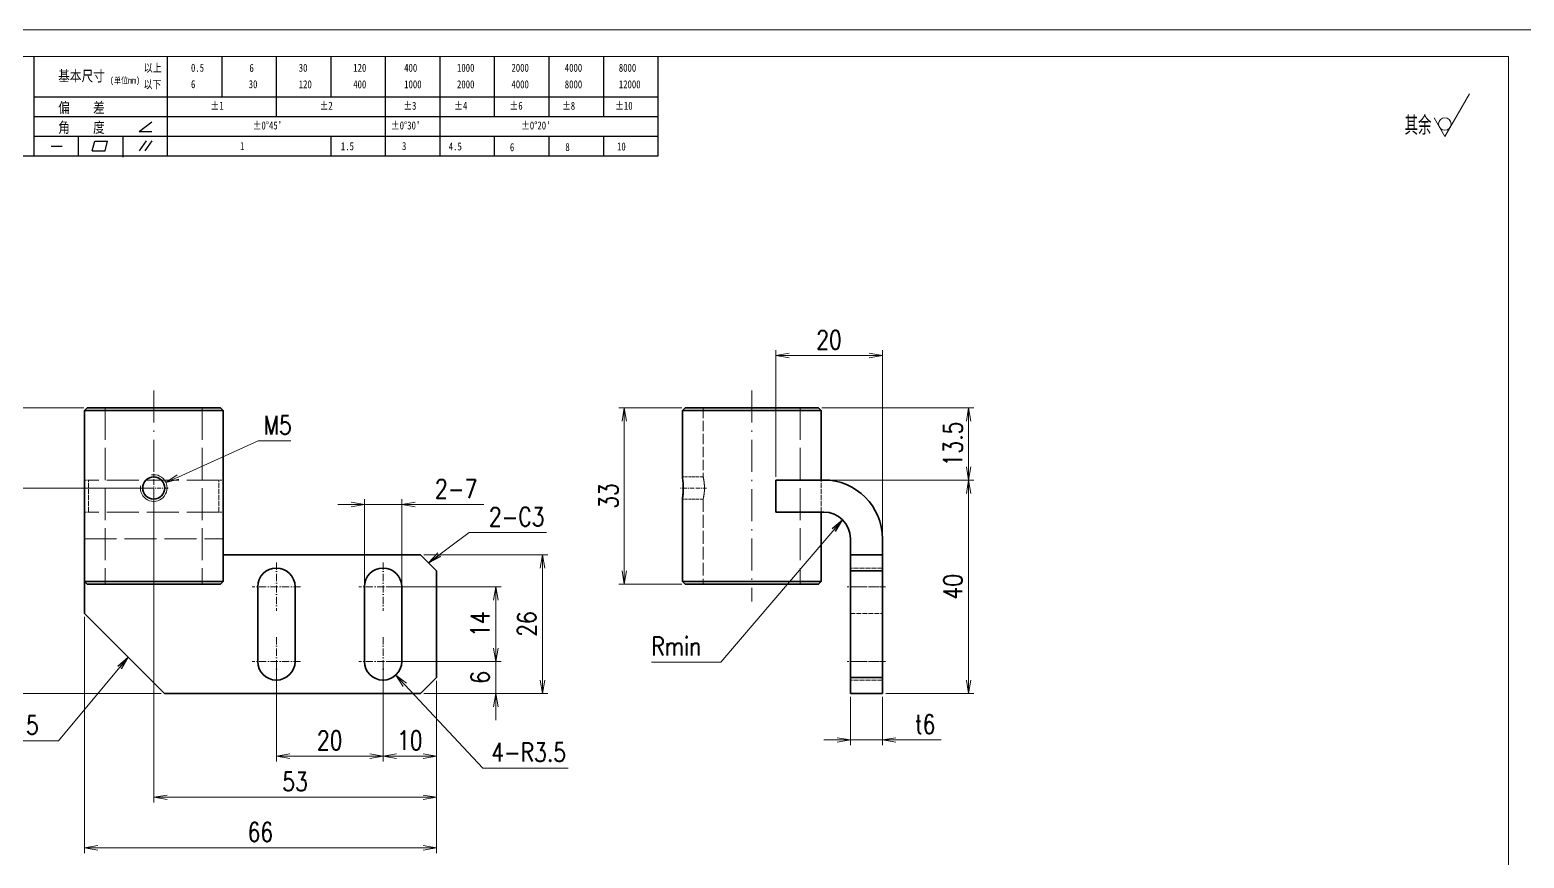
# Model space of a CAD drawing. Header units: millimetres. Extents: x 1333 to 359964, y -52803 to -5704.
# Drawn here: x 167856.7 to 168136.8, y -34428.6 to -34273.4 of the extents above; entities that cross this region are included whole.
import ezdxf

# ---------------------------------------------------------------- set-up
doc = ezdxf.new("R2010")
doc.units = ezdxf.units.MM
doc.header["$LTSCALE"] = 0.5
for name, pattern in [('AM_ISO02W050x2', [3.75, 3, -0.75]), ('AM_ISO08W050x2', [9, 6, -0.75, 1.5, -0.75]), ('DASHDOT', [18.5, 12, -3, 0.5, -3]), ('DASHED', [15, 12, -3]), ('DOT2', [0.125, 0, -0.125])]:
    doc.linetypes.add(name, pattern=pattern)
for name, color, linetype, lineweight in [('中心线', 2, 'AM_ISO08W050x2', 18), ('图框', 7, 'Continuous', 18), ('标注线', 3, 'Continuous', 18), ('粗实线', 7, 'Continuous', 35), ('细实线', 3, 'Continuous', 18), ('虚线', 1, 'AM_ISO02W050x2', 18)]:
    doc.layers.add(name, color=color, linetype=linetype, lineweight=lineweight)
doc.layers.add('图\\M+19E79\\M+195B6\\M+18E9A', color=7, linetype='Continuous')
doc.layers.add('打印-禁用', color=7, linetype='Continuous', lineweight=15, plot=False)
doc.styles.add('DIM', font='romans.shx', dxfattribs={"width": 0.8, "bigfont": 'bigfont.shx'})
doc.styles.add('国标', font='simfang.ttf', dxfattribs={"width": 0.8})
doc.styles.add('机械长仿宋', font='gbenor.shx', dxfattribs={"height": 1, "bigfont": 'gbcbig.shx'})
doc.dimstyles.new('DEH 1-1', dxfattribs={"dimtxt": 3.5, "dimasz": 2.5, "dimexe": 1, "dimexo": 0.625, "dimgap": 1.2, "dimtad": 1, "dimtoh": 1, "dimdsep": 46, "dimtxsty": 'DIM', "dimblk": 'OPEN', "dimcen": 0, "dimclrd": 8, "dimclre": 8, "dimclrt": 2, "dimazin": 2, "dimtfac": 0.5, "dimtmove": 0, "dimatfit": 3, "dimldrblk": 'OPEN', "dimfxl": 0, "dimtolj": 2, "dimlwd": 18, "dimlwe": 18, "dimarcsym": 0})
doc.dimstyles.new('DEH 1-1$0', dxfattribs={"dimtxt": 3.5, "dimasz": 2.5, "dimexe": 1, "dimexo": 0.625, "dimgap": 1.2, "dimtad": 1, "dimzin": 9, "dimdsep": 46, "dimtxsty": 'DIM', "dimblk": 'OPEN', "dimcen": 0, "dimclrd": 8, "dimclre": 8, "dimclrt": 2, "dimazin": 2, "dimtfac": 0.5, "dimtmove": 0, "dimatfit": 3, "dimldrblk": 'OPEN', "dimfxl": 0, "dimtolj": 2, "dimlwd": 18, "dimlwe": 18, "dimarcsym": 0})
doc.dimstyles.new('DEH 1-1$3', dxfattribs={"dimtxt": 3.5, "dimasz": 2.5, "dimexe": 1, "dimexo": 0.625, "dimgap": 1.2, "dimtad": 1, "dimtoh": 1, "dimdsep": 46, "dimtxsty": 'DIM', "dimblk": 'OPEN', "dimcen": 0, "dimclrd": 8, "dimclre": 8, "dimclrt": 2, "dimazin": 2, "dimtfac": 0.5, "dimtofl": 0, "dimtmove": 0, "dimatfit": 3, "dimldrblk": 'OPEN', "dimfxl": 0, "dimtolj": 2, "dimlwd": 18, "dimlwe": 18, "dimarcsym": 0})
doc.dimstyles.new('DEH 1-1$4', dxfattribs={"dimtxt": 3.5, "dimasz": 2.5, "dimexe": 1, "dimexo": 0.625, "dimgap": 1.2, "dimtad": 1, "dimtoh": 1, "dimdsep": 46, "dimtxsty": 'DIM', "dimblk": 'OPEN', "dimcen": 0, "dimclrd": 8, "dimclre": 8, "dimclrt": 2, "dimazin": 2, "dimtfac": 0.5, "dimtofl": 0, "dimtmove": 0, "dimatfit": 3, "dimldrblk": 'OPEN', "dimfxl": 0, "dimtolj": 2, "dimlwd": 18, "dimlwe": 18, "dimarcsym": 0})

# ---------------------------------------------------------------- blocks, each defined once
blk = doc.blocks.new('GZDEH零件A3图框V01版')
at = {"layer": '图\\M+19E79\\M+195B6\\M+18E9A', "color": 9}
for p, q in [((2996.09, -1573.08), (2996.09, -1554.46)), ((3021.09, -1561.98), (3021.09, -1554.46)), ((3031.31, -1561.98), (3031.31, -1554.46)), ((3041.53, -1561.98), (3041.53, -1554.46)), ((3051.75, -1561.98), (3051.75, -1554.46)), ((3061.98, -1561.98), (3061.98, -1554.46)), ((3072.2, -1561.98), (3072.2, -1554.46)), ((3082.42, -1561.98), (3082.42, -1554.46)), ((3092.64, -1561.98), (3092.64, -1554.46)), ((3102.86, -1561.98), (3102.86, -1554.46)), ((3113.09, -1573.08), (3113.09, -1554.46)), ((2996.09, -1561.98), (3113.09, -1561.98)), ((3021.09, -1573.08), (3021.09, -1561.98)), ((3041.53, -1565.68), (3041.53, -1561.98)), ((3061.98, -1573.08), (3061.98, -1561.98)), ((3072.2, -1573.08), (3072.2, -1561.98)), ((3082.42, -1565.68), (3082.42, -1561.98)), ((3092.64, -1565.68), (3092.64, -1561.98)), ((3102.86, -1565.68), (3102.86, -1561.98)), ((2996.09, -1565.68), (3113.09, -1565.68)), ((3015.75, -1568.51), (3018.15, -1566.66)), ((3015.75, -1568.51), (3018.15, -1568.51)), ((2996.09, -1569.38), (3113.09, -1569.38)), ((2999.26, -1571.23), (3001.32, -1571.23)), ((3004.42, -1573.08), (3004.42, -1569.38)), ((3006.97, -1572.12), (3007.45, -1570.33)), ((3007.45, -1570.33), (3009.86, -1570.33)), ((3009.39, -1572.12), (3009.86, -1570.33)), ((3012.75, -1573.08), (3012.75, -1569.38)), ((3015.81, -1572.12), (3017.15, -1570.26)), ((3016.89, -1572.12), (3018.23, -1570.26)), ((3051.75, -1573.08), (3051.75, -1569.38)), ((3082.42, -1573.08), (3082.42, -1569.48)), ((3092.64, -1573.08), (3092.64, -1569.38)), ((3102.86, -1573.08), (3102.86, -1569.38)), ((2990.09, -1573.08), (3113.09, -1573.08)), ((3006.97, -1572.12), (3009.39, -1572.12)), ((3012.75, -1573.33), (3012.75, -1573.08))]:
    blk.add_line(p, q, dxfattribs=at)
at = {"layer": '图框', "linetype": 'Continuous'}
for p, q in [((3272.49, -1554.46), (2882.49, -1554.46)), ((3272.49, -1832.96), (3272.49, -1554.46))]:
    blk.add_line(p, q, dxfattribs=at)
at = {"layer": '打印-禁用', "linetype": 'Continuous'}
blk.add_line((3277.49, -1549.46), (2857.49, -1549.46), dxfattribs=at)
at = {"layer": '图\\M+19E79\\M+195B6\\M+18E9A', "color": 9, "style": '国标', "width": 0.8}
for s, height, p in [('基本尺寸', 2, (3000.6, -1559.1)), ('以上', 1.5, (3016.64, -1557.33)), ('0.5', 1.5, (3025.49, -1557.3)), ('6', 1.5, (3036.45, -1557.34)), ('30', 1.5, (3045.69, -1557.31)), ('120', 1.5, (3055.91, -1557.31)), ('400', 1.5, (3065.46, -1557.31)), ('1000', 1.5, (3075.36, -1557.31)), ('2000', 1.5, (3085.57, -1557.31)), ('4000', 1.5, (3095.57, -1557.31)), ('8000', 1.5, (3105.7, -1557.31)), ('以下', 1.5, (3016.58, -1560.43)), ('6', 1.5, (3025.49, -1560.38)), ('30', 1.5, (3036.31, -1560.39)), ('120', 1.5, (3045.69, -1560.41)), ('400', 1.5, (3055.91, -1560.41)), ('1000', 1.5, (3065.46, -1560.41)), ('2000', 1.5, (3075.36, -1560.41)), ('4000', 1.5, (3085.57, -1560.41)), ('8000', 1.5, (3095.57, -1560.41)), ('12000', 1.5, (3105.7, -1560.41)), ('偏    差', 2, (3000.6, -1565.04)), ('±1', 1.5, (3029.16, -1564.42)), ('±2', 1.5, (3049.61, -1564.42)), ('±3', 1.5, (3065.3, -1564.42)), ('±4', 1.5, (3074.85, -1564.42)), ('±6', 1.5, (3085.22, -1564.42)), ('±8', 1.5, (3095.06, -1564.42)), ('±10', 1.5, (3105.02, -1564.42)), ('角    度', 2, (3000.6, -1568.74)), ("±0%%D45'", 1.5, (3037.06, -1568.12)), ("±0%%D30'", 1.5, (3062.98, -1568.12)), ("±0%%D20'", 1.5, (3087.38, -1568.12)), ('1', 1.5, (3034.69, -1571.98)), ('1.5', 1.5, (3053.59, -1572.01)), ('3', 1.5, (3065.05, -1571.98)), ('4.5', 1.5, (3073.82, -1572.05)), ('6', 1.5, (3085.28, -1572.19)), ('8', 1.5, (3095.68, -1572.15)), ('10', 1.5, (3105.36, -1572.06))]:
    blk.add_text(s, height=height, dxfattribs=at).set_placement(p)
at = {"layer": '图\\M+19E79\\M+195B6\\M+18E9A', "color": 9, "lineweight": 15, "style": '国标', "width": 0.8}
blk.add_text('(单位mm)', height=1.2, dxfattribs=at).set_placement((3010.27, -1559.51))
blk = doc.blocks.new('DEH A3')
at = {"layer": '图框'}
blk.add_blockref('GZDEH零件A3图框V01版', (-2857.49, 1846.46), dxfattribs=at)
blk = doc.blocks.new('FINISHER_NON')
at = {"layer": '标注线'}
for p, q in [((0, 0), (4.62, 8)), ((-2.02, 3.5), (0, 0))]:
    blk.add_line(p, q, dxfattribs=at)
blk.add_circle((0, 2.33), 1.17, dxfattribs=at)
blk = doc.blocks.new('其余不去材料')
at = {"layer": '标注线'}
blk.add_blockref('FINISHER_NON', (0, 0), dxfattribs=at)
at = {"layer": '标注线', "color": 7, "linetype": 'DOT2', "style": '机械长仿宋'}
blk.add_text('其余', height=3.5, dxfattribs=at).set_placement((-7.56, 0.3))
blk = doc.blocks.new('_Open')
at = {"color": 0, "linetype": 'ByBlock', "lineweight": -2}
for p, q in [((-1, 0.17), (0, 0)), ((-1, -0.17), (0, 0)), ((0, 0), (-1, 0))]:
    blk.add_line(p, q, dxfattribs=at)
blk = doc.blocks.new('*D428')
at = {"layer": 'Defpoints', "color": 0, "transparency": 16777216}
for p in [(167922.88, -34391.76), (167929.88, -34397.76), (167944.02, -34397.76)]:
    blk.add_point(p, dxfattribs=at)
at = {"layer": '标注线', "color": 8, "lineweight": 18, "transparency": 16777216}
for p, q in [((167944.02, -34389.26), (167944.02, -34386.76)), ((167923.5, -34391.76), (167945.02, -34391.76)), ((167944.02, -34391.76), (167944.02, -34397.76)), ((167930.5, -34397.76), (167945.02, -34397.76)), ((167944.02, -34400.26), (167944.02, -34402.76))]:
    blk.add_line(p, q, dxfattribs=at)
at = {"layer": '标注线', "color": 8, "lineweight": 18, "transparency": 16777216, "xscale": 2.5, "yscale": 2.5, "zscale": 2.5}
for p, rotation in [((167944.02, -34391.76), 270), ((167944.02, -34397.76), 90)]:
    blk.add_blockref('_Open', p, dxfattribs=dict(at, rotation=rotation))
at = {"layer": '标注线', "color": 2, "transparency": 16777216, "insert": (167941.07, -34394.76), "char_height": 3.5, "attachment_point": 5, "rotation": 90, "style": 'DIM'}
blk.add_mtext('\\A2;6', dxfattribs=at)
blk = doc.blocks.new('*D429')
at = {"layer": 'Defpoints', "color": 0, "transparency": 16777216}
for p in [(167922.88, -34377.76), (167944.02, -34377.76), (167922.88, -34391.76)]:
    blk.add_point(p, dxfattribs=at)
at = {"layer": '标注线', "color": 8, "lineweight": 18, "transparency": 16777216}
for p, q in [((167923.5, -34377.76), (167945.02, -34377.76)), ((167944.02, -34389.26), (167944.02, -34380.26)), ((167923.5, -34391.76), (167945.02, -34391.76))]:
    blk.add_line(p, q, dxfattribs=at)
at = {"layer": '标注线', "color": 8, "lineweight": 18, "transparency": 16777216, "xscale": 2.5, "yscale": 2.5, "zscale": 2.5}
for p, rotation in [((167944.02, -34377.76), 90), ((167944.02, -34391.76), 270)]:
    blk.add_blockref('_Open', p, dxfattribs=dict(at, rotation=rotation))
at = {"layer": '标注线', "color": 2, "transparency": 16777216, "insert": (167941.07, -34384.76), "char_height": 3.5, "attachment_point": 5, "rotation": 90, "style": 'DIM'}
blk.add_mtext('\\A2;14', dxfattribs=at)
blk = doc.blocks.new('*D430')
at = {"layer": 'Defpoints', "color": 0, "transparency": 16777216}
for p in [(167929.88, -34371.76), (167929.88, -34397.76), (167952.78, -34397.76)]:
    blk.add_point(p, dxfattribs=at)
at = {"layer": '标注线', "color": 8, "lineweight": 18, "transparency": 16777216}
for p, q in [((167930.5, -34371.76), (167953.78, -34371.76)), ((167952.78, -34374.26), (167952.78, -34395.26)), ((167930.5, -34397.76), (167953.78, -34397.76))]:
    blk.add_line(p, q, dxfattribs=at)
at = {"layer": '标注线', "color": 8, "lineweight": 18, "transparency": 16777216, "xscale": 2.5, "yscale": 2.5, "zscale": 2.5}
for p, rotation in [((167952.78, -34371.76), 90), ((167952.78, -34397.76), 270)]:
    blk.add_blockref('_Open', p, dxfattribs=dict(at, rotation=rotation))
at = {"layer": '标注线', "color": 2, "transparency": 16777216, "insert": (167949.83, -34384.76), "char_height": 3.5, "attachment_point": 5, "rotation": 90, "style": 'DIM'}
blk.add_mtext('\\A2;26', dxfattribs=at)
blk = doc.blocks.new('*D431')
at = {"layer": 'Defpoints', "color": 0, "transparency": 16777216}
for p in [(167922.88, -34391.76), (167932.88, -34394.76), (167932.88, -34409.5)]:
    blk.add_point(p, dxfattribs=at)
at = {"layer": '标注线', "color": 8, "lineweight": 18, "transparency": 16777216}
for p, q in [((167922.88, -34392.39), (167922.88, -34410.5)), ((167932.88, -34395.39), (167932.88, -34410.5)), ((167925.38, -34409.5), (167930.38, -34409.5))]:
    blk.add_line(p, q, dxfattribs=at)
at = {"layer": '标注线', "color": 8, "lineweight": 18, "transparency": 16777216, "xscale": 2.5, "yscale": 2.5, "zscale": 2.5, "rotation": 180}
blk.add_blockref('_Open', (167922.88, -34409.5), dxfattribs=at)
at = {"layer": '标注线', "color": 8, "lineweight": 18, "transparency": 16777216, "xscale": 2.5, "yscale": 2.5, "zscale": 2.5}
blk.add_blockref('_Open', (167932.88, -34409.5), dxfattribs=at)
at = {"layer": '标注线', "color": 2, "transparency": 16777216, "insert": (167927.88, -34406.55), "char_height": 3.5, "attachment_point": 5, "style": 'DIM'}
blk.add_mtext('\\A2;10', dxfattribs=at)
blk = doc.blocks.new('*D432')
at = {"layer": 'Defpoints', "color": 0, "transparency": 16777216}
for p in [(167902.88, -34391.76), (167922.88, -34392.39), (167902.88, -34409.5)]:
    blk.add_point(p, dxfattribs=at)
at = {"layer": '标注线', "color": 8, "lineweight": 18, "transparency": 16777216}
for p, q in [((167902.88, -34392.39), (167902.88, -34410.5)), ((167922.88, -34393.01), (167922.88, -34410.5)), ((167920.38, -34409.5), (167905.38, -34409.5))]:
    blk.add_line(p, q, dxfattribs=at)
at = {"layer": '标注线', "color": 8, "lineweight": 18, "transparency": 16777216, "xscale": 2.5, "yscale": 2.5, "zscale": 2.5, "rotation": 180}
blk.add_blockref('_Open', (167902.88, -34409.5), dxfattribs=at)
at = {"layer": '标注线', "color": 8, "lineweight": 18, "transparency": 16777216, "xscale": 2.5, "yscale": 2.5, "zscale": 2.5}
blk.add_blockref('_Open', (167922.88, -34409.5), dxfattribs=at)
at = {"layer": '标注线', "color": 2, "transparency": 16777216, "insert": (167912.88, -34406.55), "char_height": 3.5, "attachment_point": 5, "style": 'DIM'}
blk.add_mtext('\\A2;20', dxfattribs=at)
blk = doc.blocks.new('*D433')
at = {"layer": 'Defpoints', "color": 0, "transparency": 16777216}
for p in [(167866.88, -34382.76), (167932.88, -34394.76), (167866.88, -34426.68)]:
    blk.add_point(p, dxfattribs=at)
at = {"layer": '标注线', "color": 8, "lineweight": 18, "transparency": 16777216}
for p, q in [((167866.88, -34383.39), (167866.88, -34427.68)), ((167932.88, -34395.39), (167932.88, -34427.68)), ((167930.38, -34426.68), (167869.38, -34426.68))]:
    blk.add_line(p, q, dxfattribs=at)
at = {"layer": '标注线', "color": 8, "lineweight": 18, "transparency": 16777216, "xscale": 2.5, "yscale": 2.5, "zscale": 2.5, "rotation": 180}
blk.add_blockref('_Open', (167866.88, -34426.68), dxfattribs=at)
at = {"layer": '标注线', "color": 8, "lineweight": 18, "transparency": 16777216, "xscale": 2.5, "yscale": 2.5, "zscale": 2.5}
blk.add_blockref('_Open', (167932.88, -34426.68), dxfattribs=at)
at = {"layer": '标注线', "color": 2, "transparency": 16777216, "insert": (167899.88, -34423.73), "char_height": 3.5, "attachment_point": 5, "style": 'DIM'}
blk.add_mtext('\\A2;66', dxfattribs=at)
blk = doc.blocks.new('*D434')
at = {"layer": 'Defpoints', "color": 0, "transparency": 16777216}
for p in [(167926.38, -34362.36), (167919.38, -34377.76), (167926.38, -34377.76)]:
    blk.add_point(p, dxfattribs=at)
at = {"layer": '标注线', "color": 8, "lineweight": 18, "transparency": 16777216}
for p, q in [((167919.38, -34377.14), (167919.38, -34361.36)), ((167926.38, -34377.14), (167926.38, -34361.36)), ((167916.88, -34362.36), (167914.38, -34362.36)), ((167919.38, -34362.36), (167926.38, -34362.36)), ((167928.88, -34362.36), (167941.78, -34362.36))]:
    blk.add_line(p, q, dxfattribs=at)
at = {"layer": '标注线', "color": 8, "lineweight": 18, "transparency": 16777216, "xscale": 2.5, "yscale": 2.5, "zscale": 2.5}
blk.add_blockref('_Open', (167919.38, -34362.36), dxfattribs=at)
at = {"layer": '标注线', "color": 8, "lineweight": 18, "transparency": 16777216, "xscale": 2.5, "yscale": 2.5, "zscale": 2.5, "rotation": 180}
blk.add_blockref('_Open', (167926.38, -34362.36), dxfattribs=at)
at = {"layer": '标注线', "color": 2, "transparency": 16777216, "insert": (167936.58, -34359.41), "char_height": 3.5, "attachment_point": 5, "style": 'DIM'}
blk.add_mtext('\\A2;2-7', dxfattribs=at)
blk = doc.blocks.new('*D435')
at = {"layer": 'Defpoints', "color": 0, "transparency": 16777216}
for p in [(167922.88, -34391.76), (167925.27, -34394.32)]:
    blk.add_point(p, dxfattribs=at)
at = {"layer": '标注线', "color": 8, "lineweight": 18, "transparency": 16777216}
for p, q in [((167941.56, -34411.74), (167926.97, -34396.14)), ((167957.56, -34411.74), (167941.56, -34411.74))]:
    blk.add_line(p, q, dxfattribs=at)
at = {"layer": '标注线', "color": 8, "lineweight": 18, "transparency": 16777216, "xscale": 2.5, "yscale": 2.5, "zscale": 2.5, "rotation": 133.0752361110162}
blk.add_blockref('_Open', (167925.27, -34394.32), dxfattribs=at)
at = {"layer": '标注线', "color": 2, "transparency": 16777216, "insert": (167950.16, -34408.79), "char_height": 3.5, "attachment_point": 5, "style": 'DIM'}
blk.add_mtext('\\A2;4-R3.5', dxfattribs=at)
blk = doc.blocks.new('*D436')
at = {"layer": 'Defpoints', "color": 0, "transparency": 16777216}
for p in [(167854.39, -34359.26), (167879.88, -34359.26), (167881.88, -34397.76)]:
    blk.add_point(p, dxfattribs=at)
at = {"layer": '标注线', "color": 8, "lineweight": 18, "transparency": 16777216}
for p, q in [((167879.25, -34359.26), (167853.39, -34359.26)), ((167854.39, -34395.26), (167854.39, -34361.76)), ((167881.25, -34397.76), (167853.39, -34397.76))]:
    blk.add_line(p, q, dxfattribs=at)
at = {"layer": '标注线', "color": 8, "lineweight": 18, "transparency": 16777216, "xscale": 2.5, "yscale": 2.5, "zscale": 2.5}
for p, rotation in [((167854.39, -34359.26), 90), ((167854.39, -34397.76), 270)]:
    blk.add_blockref('_Open', p, dxfattribs=dict(at, rotation=rotation))
at = {"layer": '标注线', "color": 2, "transparency": 16777216, "insert": (167851.44, -34378.51), "char_height": 3.5, "attachment_point": 5, "rotation": 90, "style": 'DIM'}
blk.add_mtext('\\A2;38.5', dxfattribs=at)
blk = doc.blocks.new('*D437')
at = {"layer": 'Defpoints', "color": 0, "transparency": 16777216}
for p in [(167843.3, -34344.26), (167867.38, -34344.26), (167881.88, -34397.76)]:
    blk.add_point(p, dxfattribs=at)
at = {"layer": '标注线', "color": 8, "lineweight": 18, "transparency": 16777216}
for p, q in [((167866.75, -34344.26), (167842.3, -34344.26)), ((167843.3, -34395.26), (167843.3, -34346.76)), ((167881.25, -34397.76), (167842.3, -34397.76))]:
    blk.add_line(p, q, dxfattribs=at)
at = {"layer": '标注线', "color": 8, "lineweight": 18, "transparency": 16777216, "xscale": 2.5, "yscale": 2.5, "zscale": 2.5}
for p, rotation in [((167843.3, -34344.26), 90), ((167843.3, -34397.76), 270)]:
    blk.add_blockref('_Open', p, dxfattribs=dict(at, rotation=rotation))
at = {"layer": '标注线', "color": 2, "transparency": 16777216, "insert": (167840.35, -34371.01), "char_height": 3.5, "attachment_point": 5, "rotation": 90, "style": 'DIM'}
blk.add_mtext('\\A2;53.5', dxfattribs=at)
blk = doc.blocks.new('*D438')
at = {"layer": 'Defpoints', "color": 0, "transparency": 16777216}
for p in [(168005.49, -34357.76), (168032.66, -34357.76), (168016.49, -34397.76)]:
    blk.add_point(p, dxfattribs=at)
at = {"layer": '标注线', "color": 8, "lineweight": 18, "transparency": 16777216}
for p, q in [((168006.12, -34357.76), (168033.66, -34357.76)), ((168032.66, -34395.26), (168032.66, -34360.26)), ((168017.12, -34397.76), (168033.66, -34397.76))]:
    blk.add_line(p, q, dxfattribs=at)
at = {"layer": '标注线', "color": 8, "lineweight": 18, "transparency": 16777216, "xscale": 2.5, "yscale": 2.5, "zscale": 2.5}
for p, rotation in [((168032.66, -34357.76), 90), ((168032.66, -34397.76), 270)]:
    blk.add_blockref('_Open', p, dxfattribs=dict(at, rotation=rotation))
at = {"layer": '标注线', "color": 2, "transparency": 16777216, "insert": (168029.71, -34377.76), "char_height": 3.5, "attachment_point": 5, "rotation": 90, "style": 'DIM'}
blk.add_mtext('\\A2;40', dxfattribs=at)
blk = doc.blocks.new('*D439')
at = {"layer": 'Defpoints', "color": 0, "transparency": 16777216}
for p in [(168004.49, -34344.26), (168032.66, -34344.26), (168006.12, -34357.76)]:
    blk.add_point(p, dxfattribs=at)
at = {"layer": '标注线', "color": 8, "lineweight": 18, "transparency": 16777216}
for p, q in [((168005.12, -34344.26), (168033.66, -34344.26)), ((168032.66, -34355.26), (168032.66, -34346.76)), ((168006.74, -34357.76), (168033.66, -34357.76))]:
    blk.add_line(p, q, dxfattribs=at)
at = {"layer": '标注线', "color": 8, "lineweight": 18, "transparency": 16777216, "xscale": 2.5, "yscale": 2.5, "zscale": 2.5}
for p, rotation in [((168032.66, -34344.26), 90), ((168032.66, -34357.76), 270)]:
    blk.add_blockref('_Open', p, dxfattribs=dict(at, rotation=rotation))
at = {"layer": '标注线', "color": 2, "transparency": 16777216, "insert": (168029.71, -34351.01), "char_height": 3.5, "attachment_point": 5, "rotation": 90, "style": 'DIM'}
blk.add_mtext('\\A2;13.5', dxfattribs=at)
blk = doc.blocks.new('*D440')
at = {"layer": 'Defpoints', "color": 0, "transparency": 16777216}
for p in [(167979.49, -34344.26), (167968.1, -34377.26), (167979.49, -34377.26)]:
    blk.add_point(p, dxfattribs=at)
at = {"layer": '标注线', "color": 8, "lineweight": 18, "transparency": 16777216}
for p, q in [((167978.87, -34344.26), (167967.1, -34344.26)), ((167968.1, -34346.76), (167968.1, -34374.76)), ((167978.87, -34377.26), (167967.1, -34377.26))]:
    blk.add_line(p, q, dxfattribs=at)
at = {"layer": '标注线', "color": 8, "lineweight": 18, "transparency": 16777216, "xscale": 2.5, "yscale": 2.5, "zscale": 2.5}
for p, rotation in [((167968.1, -34344.26), 90), ((167968.1, -34377.26), 270)]:
    blk.add_blockref('_Open', p, dxfattribs=dict(at, rotation=rotation))
at = {"layer": '标注线', "color": 2, "transparency": 16777216, "insert": (167965.15, -34360.76), "char_height": 3.5, "attachment_point": 5, "rotation": 90, "style": 'DIM'}
blk.add_mtext('\\A2;33', dxfattribs=at)
blk = doc.blocks.new('*D441')
at = {"layer": 'Defpoints', "color": 0, "transparency": 16777216}
for p in [(168016.49, -34334.44), (167996.49, -34357.76), (168016.49, -34368.76)]:
    blk.add_point(p, dxfattribs=at)
at = {"layer": '标注线', "color": 8, "lineweight": 18, "transparency": 16777216}
for p, q in [((167996.49, -34357.14), (167996.49, -34333.44)), ((167998.99, -34334.44), (168013.99, -34334.44)), ((168016.49, -34368.14), (168016.49, -34333.44))]:
    blk.add_line(p, q, dxfattribs=at)
at = {"layer": '标注线', "color": 8, "lineweight": 18, "transparency": 16777216, "xscale": 2.5, "yscale": 2.5, "zscale": 2.5, "rotation": 180}
blk.add_blockref('_Open', (167996.49, -34334.44), dxfattribs=at)
at = {"layer": '标注线', "color": 8, "lineweight": 18, "transparency": 16777216, "xscale": 2.5, "yscale": 2.5, "zscale": 2.5}
blk.add_blockref('_Open', (168016.49, -34334.44), dxfattribs=at)
at = {"layer": '标注线', "color": 2, "transparency": 16777216, "insert": (168006.49, -34331.49), "char_height": 3.5, "attachment_point": 5, "style": 'DIM'}
blk.add_mtext('\\A2;20', dxfattribs=at)
blk = doc.blocks.new('*D442')
at = {"layer": 'Defpoints', "color": 0, "transparency": 16777216}
for p in [(168010.49, -34397.76), (168016.49, -34397.76), (168016.49, -34406.48)]:
    blk.add_point(p, dxfattribs=at)
at = {"layer": '标注线', "color": 8, "lineweight": 18, "transparency": 16777216}
for p, q in [((168010.49, -34398.39), (168010.49, -34407.48)), ((168016.49, -34398.39), (168016.49, -34407.48)), ((168007.99, -34406.48), (168005.49, -34406.48)), ((168010.49, -34406.48), (168016.49, -34406.48)), ((168018.99, -34406.48), (168027.49, -34406.48))]:
    blk.add_line(p, q, dxfattribs=at)
at = {"layer": '标注线', "color": 8, "lineweight": 18, "transparency": 16777216, "xscale": 2.5, "yscale": 2.5, "zscale": 2.5}
blk.add_blockref('_Open', (168010.49, -34406.48), dxfattribs=at)
at = {"layer": '标注线', "color": 8, "lineweight": 18, "transparency": 16777216, "xscale": 2.5, "yscale": 2.5, "zscale": 2.5, "rotation": 180}
blk.add_blockref('_Open', (168016.49, -34406.48), dxfattribs=at)
at = {"layer": '标注线', "color": 2, "transparency": 16777216, "insert": (168024.49, -34403.53), "char_height": 3.5, "attachment_point": 5, "style": 'DIM'}
blk.add_mtext('\\A2;t6', dxfattribs=at)
blk = doc.blocks.new('*D447')
at = {"layer": 'Defpoints', "color": 0, "transparency": 16777216}
for p in [(167879.88, -34359.26), (167932.88, -34394.76), (167932.88, -34417.23)]:
    blk.add_point(p, dxfattribs=at)
at = {"layer": '标注线', "color": 8, "lineweight": 18, "transparency": 16777216}
for p, q in [((167879.88, -34359.89), (167879.88, -34418.23)), ((167932.88, -34395.39), (167932.88, -34418.23)), ((167882.38, -34417.23), (167930.38, -34417.23))]:
    blk.add_line(p, q, dxfattribs=at)
at = {"layer": '标注线', "color": 8, "lineweight": 18, "transparency": 16777216, "xscale": 2.5, "yscale": 2.5, "zscale": 2.5, "rotation": 180}
blk.add_blockref('_Open', (167879.88, -34417.23), dxfattribs=at)
at = {"layer": '标注线', "color": 8, "lineweight": 18, "transparency": 16777216, "xscale": 2.5, "yscale": 2.5, "zscale": 2.5}
blk.add_blockref('_Open', (167932.88, -34417.23), dxfattribs=at)
at = {"layer": '标注线', "color": 2, "transparency": 16777216, "insert": (167906.38, -34414.28), "char_height": 3.5, "attachment_point": 5, "style": 'DIM'}
blk.add_mtext('\\A2;53', dxfattribs=at)
blk = doc.blocks.new('*D448')
at = {"layer": 'Defpoints', "color": 0, "transparency": 16777216}
for p in [(167882.15, -34358.23), (167877.6, -34360.29)]:
    blk.add_point(p, dxfattribs=at)
at = {"layer": '标注线', "color": 8, "lineweight": 18, "transparency": 16777216}
for p, q in [((167899.44, -34350.42), (167884.43, -34357.2)), ((167905.57, -34350.42), (167899.44, -34350.42))]:
    blk.add_line(p, q, dxfattribs=at)
at = {"layer": '标注线', "color": 8, "lineweight": 18, "transparency": 16777216, "xscale": 2.5, "yscale": 2.5, "zscale": 2.5, "rotation": 204.3258651315495}
blk.add_blockref('_Open', (167882.15, -34358.23), dxfattribs=at)
at = {"layer": '标注线', "color": 2, "transparency": 16777216, "insert": (167903.11, -34347.47), "char_height": 3.5, "attachment_point": 5, "style": 'DIM'}
blk.add_mtext('\\A2;M5', dxfattribs=at)

msp = doc.modelspace()

# ---------------------------------------------------------------- linework, layer by layer
at = {"layer": '中心线', "linetype": 'DASHDOT', "lineweight": 13}
for p, q in [((167879.876, -34340.961), (167879.876, -34380.561)), ((167991.991, -34340.961), (167991.991, -34380.561))]:
    msp.add_line(p, q, dxfattribs=at)
at = {"layer": '中心线', "linetype": 'DASHDOT', "lineweight": 13, "ltscale": 0.134355}
msp.add_line((167879.876, -34356.573), (167879.876, -34361.947), dxfattribs=at)
at = {"layer": '中心线', "linetype": 'DASHDOT', "lineweight": 13, "ltscale": 0.134351}
msp.add_line((167882.563, -34359.26), (167877.189, -34359.26), dxfattribs=at)
at = {"layer": '中心线', "linetype": 'DASHDOT', "lineweight": 13, "ltscale": 0.122997}
msp.add_line((167983.539, -34359.26), (167978.619, -34359.26), dxfattribs=at)
at = {"layer": '中心线', "linetype": 'DASHDOT', "lineweight": 13, "ltscale": 0.2275}
for p, q in [((167902.876, -34373.21), (167902.876, -34382.31)), ((167922.876, -34373.21), (167922.876, -34382.31)), ((167902.876, -34387.21), (167902.876, -34396.31)), ((167922.876, -34387.21), (167922.876, -34396.31))]:
    msp.add_line(p, q, dxfattribs=at)
at = {"layer": '中心线', "linetype": 'DASHDOT', "lineweight": 13, "ltscale": 0.227502}
for p, q in [((167907.426, -34377.76), (167898.326, -34377.76)), ((167927.426, -34377.76), (167918.326, -34377.76)), ((167907.426, -34391.76), (167898.326, -34391.76)), ((167927.426, -34391.76), (167918.326, -34391.76))]:
    msp.add_line(p, q, dxfattribs=at)
at = {"layer": '中心线', "linetype": 'DASHDOT', "lineweight": 13, "ltscale": 0.180014}
for p, q in [((168017.091, -34377.76), (168009.891, -34377.76)), ((168017.091, -34391.76), (168009.891, -34391.76))]:
    msp.add_line(p, q, dxfattribs=at)
at = {"layer": '粗实线', "lineweight": 35, "ltscale": 0.017678}
for p, q in [((167867.376, -34344.261), (167866.876, -34344.761)), ((167979.491, -34344.261), (167978.991, -34344.761)), ((167867.376, -34377.261), (167866.876, -34376.761)), ((167979.491, -34377.261), (167978.991, -34376.761))]:
    msp.add_line(p, q, dxfattribs=at)
at = {"layer": '粗实线', "lineweight": 35, "ltscale": 0.038254}
for p, q in [((167867.376, -34344.261), (167868.906, -34344.261)), ((167979.491, -34344.261), (167981.021, -34344.261)), ((167867.376, -34377.261), (167868.906, -34377.261)), ((167979.491, -34377.261), (167981.021, -34377.261))]:
    msp.add_line(p, q, dxfattribs=at)
at = {"layer": '粗实线', "lineweight": 35, "ltscale": 0.424065}
for p, q in [((167868.906, -34344.261), (167885.869, -34344.261)), ((167981.021, -34344.261), (167997.984, -34344.261)), ((167868.906, -34377.261), (167885.869, -34377.261)), ((167981.021, -34377.261), (167997.984, -34377.261))]:
    msp.add_line(p, q, dxfattribs=at)
at = {"layer": '粗实线', "lineweight": 35, "ltscale": 0.162682}
for p, q in [((167885.869, -34344.261), (167892.376, -34344.261)), ((167997.984, -34344.261), (168004.491, -34344.261)), ((167885.869, -34377.261), (167892.376, -34377.261)), ((167997.984, -34377.261), (168004.491, -34377.261))]:
    msp.add_line(p, q, dxfattribs=at)
at = {"layer": '粗实线', "lineweight": 35, "ltscale": 0.017676}
for p, q in [((167892.376, -34344.261), (167892.876, -34344.761)), ((168004.491, -34344.261), (168004.991, -34344.761)), ((167892.376, -34377.261), (167892.876, -34376.761)), ((168004.491, -34377.261), (168004.991, -34376.761))]:
    msp.add_line(p, q, dxfattribs=at)
at = {"layer": '粗实线', "lineweight": 35, "ltscale": 0.039786}
for p, q in [((167868.467, -34344.761), (167866.876, -34344.761)), ((167980.583, -34344.761), (167978.991, -34344.761)), ((167868.467, -34376.761), (167866.876, -34376.761)), ((167980.583, -34376.761), (167978.991, -34376.761))]:
    msp.add_line(p, q, dxfattribs=at)
at = {"layer": '粗实线', "lineweight": 35}
for p, q in [((167866.876, -34376.761), (167866.876, -34344.761)), ((167892.876, -34376.761), (167892.876, -34344.761)), ((167892.876, -34371.76), (167929.876, -34371.76)), ((167932.876, -34394.76), (167932.876, -34374.76)), ((168010.491, -34394.76), (168010.491, -34374.76)), ((168016.491, -34394.76), (168016.491, -34374.76)), ((167866.876, -34382.76), (167881.876, -34397.76)), ((167929.876, -34397.76), (167881.876, -34397.76))]:
    msp.add_line(p, q, dxfattribs=at)
at = {"layer": '粗实线', "lineweight": 35, "ltscale": 0.441028}
for p, q in [((167886.109, -34344.761), (167868.467, -34344.761)), ((167998.224, -34344.761), (167980.583, -34344.761)), ((167886.109, -34376.761), (167868.467, -34376.761)), ((167998.224, -34376.761), (167980.583, -34376.761))]:
    msp.add_line(p, q, dxfattribs=at)
at = {"layer": '粗实线', "lineweight": 35, "ltscale": 0.169187}
for p, q in [((167892.876, -34344.761), (167886.109, -34344.761)), ((168004.991, -34344.761), (167998.224, -34344.761)), ((167892.876, -34376.761), (167886.109, -34376.761)), ((168004.991, -34376.761), (167998.224, -34376.761))]:
    msp.add_line(p, q, dxfattribs=at)
at = {"layer": '粗实线', "lineweight": 35, "ltscale": 0.310815}
msp.add_line((167978.991, -34357.193), (167978.991, -34344.761), dxfattribs=at)
at = {"layer": '粗实线', "lineweight": 35, "ltscale": 0.32499}
msp.add_line((168004.991, -34357.76), (168004.991, -34344.761), dxfattribs=at)
at = {"layer": '粗实线', "lineweight": 35, "ltscale": 0.15}
for p, q in [((167892.876, -34363.76), (167892.876, -34357.76)), ((167996.491, -34363.76), (167996.491, -34357.76)), ((168010.491, -34371.76), (168016.491, -34371.76)), ((168010.491, -34374.76), (168016.491, -34374.76)), ((168010.491, -34394.76), (168016.491, -34394.76)), ((168010.491, -34397.76), (168016.491, -34397.76))]:
    msp.add_line(p, q, dxfattribs=at)
at = {"layer": '粗实线', "lineweight": 35, "ltscale": 0.000535547}
msp.add_line((167979.029, -34357.446), (167979.032, -34357.468), dxfattribs=at)
at = {"layer": '粗实线', "lineweight": 35, "ltscale": 0.225}
for p, q in [((167996.491, -34357.76), (168005.491, -34357.76)), ((168005.491, -34363.76), (167996.491, -34363.76))]:
    msp.add_line(p, q, dxfattribs=at)
at = {"layer": '粗实线', "lineweight": 35, "ltscale": 0.006396}
msp.add_line((167978.991, -34361.327), (167979.029, -34361.074), dxfattribs=at)
at = {"layer": '粗实线', "lineweight": 35, "ltscale": 0.385835}
msp.add_line((167978.991, -34376.761), (167978.991, -34361.327), dxfattribs=at)
at = {"layer": '粗实线', "lineweight": 35, "ltscale": 0.125}
msp.add_line((167892.876, -34363.76), (167892.876, -34368.76), dxfattribs=at)
at = {"layer": '粗实线', "lineweight": 35, "ltscale": 0.32501}
msp.add_line((168004.991, -34376.761), (168004.991, -34363.76), dxfattribs=at)
at = {"layer": '粗实线', "lineweight": 35, "ltscale": 0.075}
for p, q in [((167892.876, -34368.76), (167892.876, -34371.76)), ((168010.491, -34368.76), (168010.491, -34371.76)), ((168016.491, -34371.76), (168016.491, -34368.76)), ((168010.491, -34374.76), (168010.491, -34371.76)), ((168016.491, -34374.76), (168016.491, -34371.76)), ((168010.491, -34397.76), (168010.491, -34394.76)), ((168016.491, -34394.76), (168016.491, -34397.76))]:
    msp.add_line(p, q, dxfattribs=at)
at = {"layer": '粗实线', "lineweight": 35, "ltscale": 0.106066}
for p, q in [((167932.876, -34374.76), (167929.876, -34371.76)), ((167929.876, -34397.76), (167932.876, -34394.76))]:
    msp.add_line(p, q, dxfattribs=at)
at = {"layer": '粗实线', "lineweight": 35, "ltscale": 0.14999}
msp.add_line((167866.876, -34376.761), (167866.876, -34382.76), dxfattribs=at)
at = {"layer": '粗实线', "lineweight": 35, "ltscale": 0.35}
for p, q in [((167899.376, -34391.76), (167899.376, -34377.76)), ((167906.376, -34377.76), (167906.376, -34391.76)), ((167919.376, -34391.76), (167919.376, -34377.76)), ((167926.376, -34377.76), (167926.376, -34391.76))]:
    msp.add_line(p, q, dxfattribs=at)
at = {"layer": '粗实线', "lineweight": 35}
msp.add_circle((167879.876, -34359.26), 2.067, dxfattribs=at)
for centre, radius, start, end in [((167965.679, -34359.312), 13.479, 4.43826, 9.04498), ((167966.183, -34359.259), 12.974, 351.95841, 4.37658), ((167966.06, -34359.27), 13.096, 0.08814, 4.51803), ((168005.491, -34368.76), 11, 0, 90), ((167965.539, -34359.192), 13.621, 352.08403, 355.35862), ((168005.491, -34368.76), 5, 0, 90), ((167902.876, -34377.76), 3.5, 0, 180), ((167922.876, -34377.76), 3.5, 0, 180), ((167902.876, -34391.76), 3.5, 180, 0), ((167922.876, -34391.76), 3.5, 180, 0)]:
    msp.add_arc(centre, radius, start, end, dxfattribs=at)
at = {"layer": '细实线', "lineweight": 13}
msp.add_arc((167879.876, -34359.26), 2.5, 169.99999, 100.00001, dxfattribs=at)
at = {"layer": '虚线', "linetype": 'DASHED', "lineweight": 13}
for p, q in [((167870.776, -34344.261), (167870.776, -34377.261)), ((167888.976, -34344.261), (167888.976, -34377.261)), ((168001.091, -34344.261), (168001.091, -34377.261)), ((167892.072, -34357.76), (167867.68, -34357.76)), ((167892.072, -34363.76), (167867.68, -34363.76)), ((167866.876, -34368.76), (167892.876, -34368.76)), ((167866.876, -34368.76), (167892.876, -34368.76))]:
    msp.add_line(p, q, dxfattribs=at)
at = {"layer": '虚线', "linetype": 'DASHED', "lineweight": 13, "ltscale": 0.323315}
msp.add_line((167982.891, -34344.261), (167982.891, -34357.193), dxfattribs=at)
at = {"layer": '虚线', "linetype": 'DASHED', "lineweight": 13, "ltscale": 0.169187}
for p, q in [((167873.643, -34344.761), (167866.876, -34344.761)), ((167985.759, -34344.761), (167978.991, -34344.761)), ((167873.643, -34376.761), (167866.876, -34376.761)), ((167985.759, -34376.761), (167978.991, -34376.761))]:
    msp.add_line(p, q, dxfattribs=at)
at = {"layer": '虚线', "linetype": 'DASHED', "lineweight": 13, "ltscale": 0.441028}
for p, q in [((167891.285, -34344.761), (167873.643, -34344.761)), ((168003.4, -34344.761), (167985.759, -34344.761)), ((167891.285, -34376.761), (167873.643, -34376.761)), ((168003.4, -34376.761), (167985.759, -34376.761))]:
    msp.add_line(p, q, dxfattribs=at)
at = {"layer": '虚线', "linetype": 'DASHED', "lineweight": 13, "ltscale": 0.039786}
for p, q in [((167892.876, -34344.761), (167891.285, -34344.761)), ((168004.991, -34344.761), (168003.4, -34344.761)), ((167892.876, -34376.761), (167891.285, -34376.761)), ((168004.991, -34376.761), (168003.4, -34376.761))]:
    msp.add_line(p, q, dxfattribs=at)
at = {"layer": '虚线', "linetype": 'DASHED', "lineweight": 13, "ltscale": 0.020094}
for p, q in [((167867.68, -34357.76), (167866.876, -34357.76)), ((167892.876, -34357.76), (167892.072, -34357.76))]:
    msp.add_line(p, q, dxfattribs=at)
at = {"layer": '虚线', "linetype": 'DASHED', "lineweight": 13, "ltscale": 0.15}
for p, q in [((167866.876, -34363.76), (167866.876, -34357.76)), ((167867.68, -34363.76), (167867.68, -34357.76)), ((167892.072, -34363.76), (167892.072, -34357.76)), ((168004.991, -34363.76), (168004.991, -34357.76)), ((168004.991, -34363.76), (168004.991, -34357.76)), ((168016.491, -34374.26), (168010.491, -34374.26)), ((168016.491, -34374.26), (168010.491, -34374.26)), ((168010.491, -34377.76), (168016.491, -34377.76)), ((168010.491, -34377.76), (168016.491, -34377.76)), ((168010.491, -34377.76), (168016.491, -34377.76)), ((168010.491, -34377.76), (168016.491, -34377.76)), ((168010.491, -34382.76), (168016.491, -34382.76)), ((168010.491, -34391.76), (168016.491, -34391.76)), ((168010.491, -34391.76), (168016.491, -34391.76)), ((168010.491, -34391.76), (168016.491, -34391.76)), ((168010.491, -34391.76), (168016.491, -34391.76)), ((168016.491, -34395.26), (168010.491, -34395.26)), ((168016.491, -34395.26), (168010.491, -34395.26))]:
    msp.add_line(p, q, dxfattribs=at)
at = {"layer": '虚线', "linetype": 'DASHED', "lineweight": 13, "ltscale": 0.097501}
for p, q in [((167982.891, -34357.193), (167978.991, -34357.193)), ((167982.891, -34361.327), (167978.991, -34361.327))]:
    msp.add_line(p, q, dxfattribs=at)
at = {"layer": '虚线', "linetype": 'DASHED', "lineweight": 13, "ltscale": 0.006563}
msp.add_line((167979.03, -34361.068), (167978.991, -34361.327), dxfattribs=at)
at = {"layer": '虚线', "linetype": 'DASHED', "lineweight": 13, "ltscale": 0.001071}
msp.add_line((167979.118, -34360.251), (167979.115, -34360.294), dxfattribs=at)
at = {"layer": '虚线', "linetype": 'DASHED', "lineweight": 13, "ltscale": 0.398335}
msp.add_line((167982.891, -34361.327), (167982.891, -34377.261), dxfattribs=at)
at = {"layer": '虚线', "linetype": 'DASHED', "lineweight": 13, "ltscale": 0.020092}
for p, q in [((167867.68, -34363.76), (167866.876, -34363.76)), ((167892.876, -34363.76), (167892.072, -34363.76))]:
    msp.add_line(p, q, dxfattribs=at)
at = {"layer": '虚线', "linetype": 'DASHED', "lineweight": 13, "ltscale": 0.125}
msp.add_line((167866.876, -34363.76), (167866.876, -34368.76), dxfattribs=at)
at = {"layer": '虚线', "linetype": 'DASHED', "lineweight": 13, "ltscale": 0.20001}
msp.add_line((167866.876, -34368.76), (167866.876, -34376.761), dxfattribs=at)
at = {"layer": '虚线', "linetype": 'DASHED', "lineweight": 13}
for centre, radius, start, end in [((167966.154, -34359.261), 13.003, 4.51121, 7.92715), ((167973.424, -34359.355), 9.711, 6.42176, 12.86469), ((167974.099, -34359.261), 9.03, 353.70007, 11.58927), ((167974.082, -34359.259), 9.046, 348.42729, 6.28363), ((167966.438, -34359.266), 12.719, 355.55494, 0.07185), ((167973.444, -34359.168), 9.691, 347.12814, 353.58431)]:
    msp.add_arc(centre, radius, start, end, dxfattribs=at)

# ---------------------------------------------------------------- block references
at = {"layer": '图框'}
msp.add_blockref('DEH A3', (167718.865, -34570.402), dxfattribs=at)
at = {"layer": '标注线'}
msp.add_blockref('其余不去材料', (168121.946, -34293.366), dxfattribs=at)

# ---------------------------------------------------------------- texts
at = {"layer": '标注线', "color": 2, "char_height": 3.5, "style": 'DIM'}
for s, insert, attachment_point in [('\\A2;2-C3', (167942.704, -34366.399), 7), ('\\A2;Rmin', (167982.519, -34390.67), 9), ('C15', (167858.325, -34405.437), 9)]:
    msp.add_mtext(s, dxfattribs=dict(at, insert=insert, attachment_point=attachment_point))

# ---------------------------------------------------------------- dimensions: what is measured, and where the dimension line sits
at = {"layer": '标注线'}
for base, p1, p2, picture, middle in [((168016.491, -34334.435), (167996.491, -34357.76), (168016.491, -34368.76), '*D441', (168006.491, -34331.485)), ((167932.876, -34417.228), (167879.876, -34359.26), (167932.876, -34394.76), '*D447', (167906.376, -34414.278)), ((167866.876, -34426.679), (167932.876, -34394.76), (167866.876, -34382.76), '*D433', (167899.876, -34423.729)), ((167902.876, -34409.497), (167922.876, -34392.385), (167902.876, -34391.76), '*D432', (167912.876, -34406.547)), ((167932.876, -34409.497), (167922.876, -34391.76), (167932.876, -34394.76), '*D431', (167927.876, -34406.547))]:
    dim = msp.add_linear_dim(base=base, p1=p1, p2=p2, dimstyle='DEH 1-1$0', dxfattribs=at)
    dim.commit()
    dim.dimension.update_dxf_attribs({"geometry": picture, "text_midpoint": middle})
for base, p1, p2, picture, middle in [((167843.297, -34344.261), (167881.876, -34397.76), (167867.376, -34344.261), '*D437', (167840.347, -34371.011)), ((167968.096, -34377.261), (167979.491, -34344.261), (167979.491, -34377.261), '*D440', (167965.146, -34360.761)), ((168032.657, -34344.261), (168006.116, -34357.76), (168004.491, -34344.261), '*D439', (168029.707, -34351.011)), ((168032.657, -34357.76), (168016.491, -34397.76), (168005.491, -34357.76), '*D438', (168029.707, -34377.76)), ((167854.385, -34359.26), (167881.876, -34397.76), (167879.876, -34359.26), '*D436', (167851.435, -34378.51)), ((167952.78, -34397.76), (167929.876, -34371.76), (167929.876, -34397.76), '*D430', (167949.83, -34384.76)), ((167944.016, -34377.76), (167922.876, -34391.76), (167922.876, -34377.76), '*D429', (167941.066, -34384.76)), ((167944.016, -34397.76), (167922.876, -34391.76), (167929.876, -34397.76), '*D428', (167941.066, -34394.76))]:
    dim = msp.add_linear_dim(base=base, p1=p1, p2=p2, angle=90, dimstyle='DEH 1-1$0', dxfattribs=at)
    dim.commit()
    dim.dimension.update_dxf_attribs({"geometry": picture, "text_midpoint": middle})
dim = msp.add_diameter_dim_2p(p1=(167877.598, -34360.29), p2=(167882.154, -34358.231), dimstyle='DEH 1-1$3', override={"dimpost": 'M<>'}, dxfattribs=at)
dim.commit()
dim.dimension.update_dxf_attribs({"geometry": '*D448', "text_midpoint": (167903.107, -34350.416), "dimtype": 163})
for base, p1, p2, text, picture, middle in [((167926.376, -34362.364), (167919.376, -34377.76), (167926.376, -34377.76), '2-<>', '*D434', (167936.576, -34359.414)), ((168016.491, -34406.478), (168010.491, -34397.76), (168016.491, -34397.76), 't<>', '*D442', (168024.491, -34403.528))]:
    dim = msp.add_linear_dim(base=base, p1=p1, p2=p2, text=text, dimstyle='DEH 1-1$0', dxfattribs=at)
    dim.commit()
    dim.dimension.update_dxf_attribs({"geometry": picture, "text_midpoint": middle})
dim = msp.add_radius_dim(center=(167922.876, -34391.76), mpoint=(167925.266, -34394.317), text='4-<>', dimstyle='DEH 1-1$4', dxfattribs=at)
dim.commit()
dim.dimension.update_dxf_attribs({"geometry": '*D435', "text_midpoint": (167950.156, -34411.74), "dimtype": 164})

# ---------------------------------------------------------------- leaders
at = {"layer": '标注线', "annotation_type": 0, "has_hookline": 1}
for points, hookline_direction, text_width in [([(168009.027, -34365.225), (167986.219, -34391.87), (167983.719, -34391.87)], 1, 9.333), ([(167931.376, -34373.26), (167939.004, -34367.599), (167941.504, -34367.599)], 0, 10.8), ([(167875.088, -34390.972), (167862.025, -34406.637), (167859.525, -34406.637)], 1, 7.333)]:
    msp.add_leader(points, dimstyle='DEH 1-1', override={"dimgap": 1.2, "dimtad": 1}, dxfattribs=dict(at, hookline_direction=hookline_direction, text_width=text_width))

doc.saveas('drawing.dxf')
